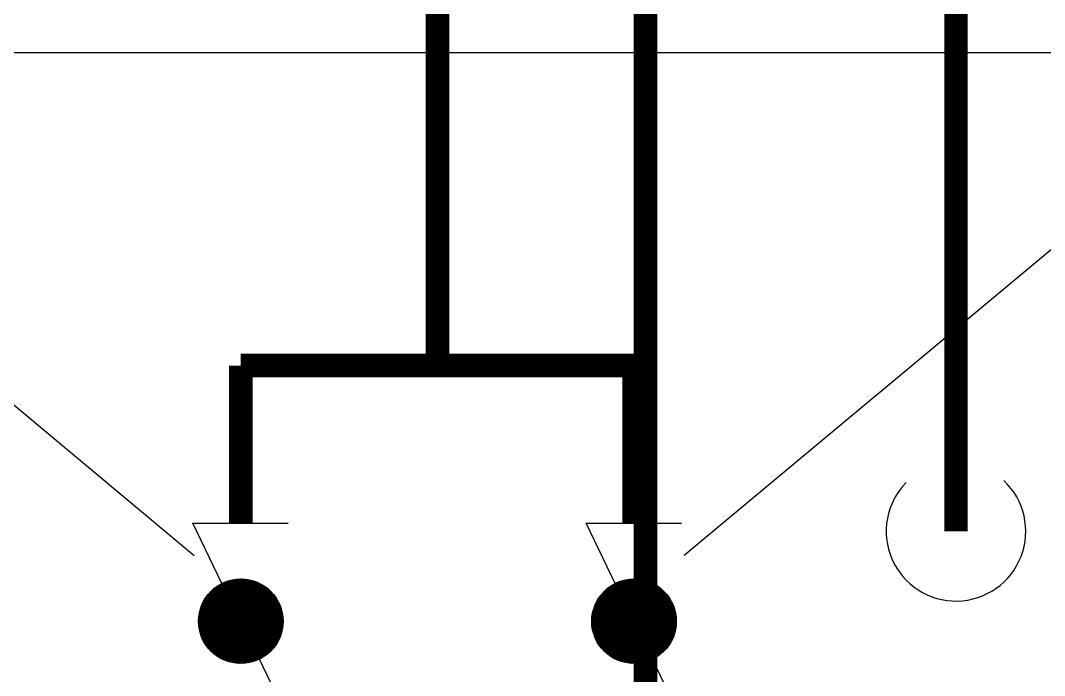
# Model space of a CAD drawing. Extents: x -22909.9 to -22897.8, y -4.7 to 4.1.
# Drawn here: x -22906.245 to -22905.593, y 0.718 to 1.135 of the extents above; entities that cross this region are included whole.
import ezdxf

# ---------------------------------------------------------------- set-up
doc = ezdxf.new("R2010")
doc.units = 0
doc.header["$MEASUREMENT"] = 0
doc.linetypes.add('DASHDOT', pattern=[1, 0.5, -0.25, 0, -0.25])
doc.layers.get('0').update_dxf_attribs({"linetype": 'CONTINUOUS'})
for name, color, linetype in [('CALOR', 1, 'CONTINUOUS'), ('CARGA', 7, 'CONTINUOUS'), ('COW', 2, 'CONTINUOUS'), ('DIB-018', 6, 'CONTINUOUS')]:
    doc.layers.add(name, color=color, linetype=linetype)

# ---------------------------------------------------------------- blocks, each defined once
blk = doc.blocks.new('*X6')
at = {"color": 0}
for p, q in [((2.6095, 8.5581), (2.6757, 8.6242)), ((2.6096, 8.5546), (2.6792, 8.6242)), ((2.6096, 8.5563), (2.6775, 8.6242)), ((2.6096, 8.5599), (2.6739, 8.6242)), ((2.6097, 8.5529), (2.6808, 8.6241)), ((2.6097, 8.5617), (2.672, 8.6241)), ((2.6098, 8.5636), (2.6701, 8.624)), ((2.6099, 8.5513), (2.6825, 8.6239)), ((2.61, 8.5656), (2.6682, 8.6238)), ((2.61, 8.5497), (2.684, 8.6237)), ((2.6102, 8.5482), (2.6856, 8.6235)), ((2.6103, 8.5676), (2.6661, 8.6235)), ((2.6105, 8.5466), (2.6871, 8.6233)), ((2.6106, 8.5698), (2.664, 8.6231)), ((2.6108, 8.5451), (2.6886, 8.623)), ((2.6111, 8.5437), (2.6901, 8.6227)), ((2.6111, 8.572), (2.6618, 8.6227)), ((2.6114, 8.5422), (2.6915, 8.6224)), ((2.6116, 8.5743), (2.6595, 8.6222)), ((2.6117, 8.5408), (2.6929, 8.622)), ((2.6121, 8.5394), (2.6943, 8.6217)), ((2.6123, 8.5767), (2.657, 8.6215)), ((2.6125, 8.5381), (2.6957, 8.6212)), ((2.613, 8.5367), (2.697, 8.6208)), ((2.6131, 8.5793), (2.6544, 8.6206)), ((2.6134, 8.5354), (2.6983, 8.6204)), ((2.6139, 8.5341), (2.6996, 8.6199)), ((2.6142, 8.5821), (2.6516, 8.6196)), ((2.6144, 8.5329), (2.7009, 8.6194)), ((2.6149, 8.5316), (2.7021, 8.6189)), ((2.6154, 8.5304), (2.7034, 8.6183)), ((2.6155, 8.5852), (2.6486, 8.6183)), ((2.616, 8.5292), (2.7046, 8.6178)), ((2.6166, 8.528), (2.7058, 8.6172)), ((2.6171, 8.5887), (2.6451, 8.6166)), ((2.6172, 8.5268), (2.7069, 8.6166)), ((2.6178, 8.5257), (2.7081, 8.616)), ((2.6184, 8.5246), (2.7092, 8.6153)), ((2.6191, 8.5234), (2.7103, 8.6147)), ((2.6195, 8.5928), (2.641, 8.6143)), ((2.6198, 8.5224), (2.7114, 8.614)), ((2.6205, 8.5213), (2.7125, 8.6133)), ((2.6212, 8.5202), (2.7136, 8.6126)), ((2.6219, 8.5192), (2.7146, 8.6119)), ((2.6227, 8.5182), (2.7156, 8.6111)), ((2.6234, 8.5171), (2.7166, 8.6104)), ((2.6235, 8.5986), (2.6352, 8.6102)), ((2.6242, 8.5162), (2.7176, 8.6096)), ((2.625, 8.5152), (2.7186, 8.6088)), ((2.6258, 8.5142), (2.7195, 8.608)), ((2.6266, 8.5133), (2.7205, 8.6071)), ((2.6275, 8.5124), (2.7214, 8.6063)), ((2.6283, 8.5115), (2.7223, 8.6054)), ((2.6292, 8.5106), (2.7232, 8.6045)), ((2.6301, 8.5097), (2.7241, 8.6037)), ((2.631, 8.5089), (2.7249, 8.6027)), ((2.632, 8.508), (2.7258, 8.6018)), ((2.6329, 8.5072), (2.7266, 8.6009)), ((2.6339, 8.5064), (2.7274, 8.5999)), ((2.6349, 8.5056), (2.7282, 8.5989)), ((2.6358, 8.5048), (2.7289, 8.5979)), ((2.6369, 8.5041), (2.7297, 8.5969)), ((2.6379, 8.5033), (2.7304, 8.5959)), ((2.6389, 8.5026), (2.7311, 8.5948)), ((2.64, 8.5019), (2.7318, 8.5938)), ((2.6411, 8.5012), (2.7325, 8.5927)), ((2.6422, 8.5006), (2.7332, 8.5916)), ((2.6433, 8.4999), (2.7338, 8.5905)), ((2.6445, 8.4993), (2.7345, 8.5893)), ((2.6456, 8.4987), (2.7351, 8.5882)), ((2.6468, 8.4981), (2.7357, 8.587)), ((2.648, 8.4975), (2.7362, 8.5858)), ((2.6492, 8.497), (2.7368, 8.5846)), ((2.6504, 8.4964), (2.7373, 8.5833)), ((2.6517, 8.4959), (2.7378, 8.5821)), ((2.653, 8.4955), (2.7383, 8.5808)), ((2.6543, 8.495), (2.7388, 8.5795)), ((2.6556, 8.4945), (2.7392, 8.5782)), ((2.657, 8.4941), (2.7396, 8.5768)), ((2.6583, 8.4937), (2.74, 8.5754)), ((2.6597, 8.4934), (2.7404, 8.574)), ((2.6612, 8.493), (2.7408, 8.5726)), ((2.6626, 8.4927), (2.7411, 8.5712)), ((2.6641, 8.4924), (2.7414, 8.5697)), ((2.6656, 8.4922), (2.7416, 8.5682)), ((2.6671, 8.4919), (2.7418, 8.5666)), ((2.6687, 8.4917), (2.742, 8.5651)), ((2.6703, 8.4916), (2.7422, 8.5634)), ((2.672, 8.4915), (2.7423, 8.5618)), ((2.6737, 8.4914), (2.7424, 8.5601)), ((2.6754, 8.4913), (2.7424, 8.5584)), ((2.6772, 8.4914), (2.7424, 8.5566)), ((2.679, 8.4914), (2.7424, 8.5548)), ((2.6809, 8.4915), (2.7422, 8.5529)), ((2.6828, 8.4917), (2.7421, 8.551)), ((2.6848, 8.4919), (2.7418, 8.549)), ((2.6869, 8.4922), (2.7415, 8.5469)), ((2.6891, 8.4926), (2.7411, 8.5447)), ((2.6913, 8.4931), (2.7406, 8.5424)), ((2.6937, 8.4938), (2.74, 8.5401)), ((2.6962, 8.4945), (2.7393, 8.5375)), ((2.6989, 8.4954), (2.7383, 8.5348)), ((2.7018, 8.4966), (2.7372, 8.5319)), ((2.7051, 8.4981), (2.7357, 8.5287)), ((2.7088, 8.5), (2.7337, 8.5249)), ((2.7135, 8.503), (2.7308, 8.5202))]:
    blk.add_line(p, q, dxfattribs=at)

msp = doc.modelspace()

# ---------------------------------------------------------------- linework, layer by layer
at = {"layer": 'CALOR', "const_width": 0.015}
msp.add_lwpolyline([(-22905.84703, 1.2108), (-22905.84703, -0.47461), (-22905.12785, -0.47461)], dxfattribs=at)
at = {"layer": 'CARGA', "const_width": 0.015}
msp.add_lwpolyline([(-22905.64938, 2.28479), (-22905.64938, 0.80972)], dxfattribs=at)
at = {"layer": 'CARGA'}
msp.add_arc((-22905.64938, 0.80972), 0.0444, 135.6234, 46.60203, dxfattribs=at)
at = {"layer": 'COW'}
for p, q in [((-22906.13514, 0.81494), (-22906.07433, 0.81494)), ((-22906.11661, 0.77655), (-22906.13514, 0.81494)), ((-22905.86631, 0.77655), (-22905.88485, 0.81494)), ((-22905.88485, 0.81494), (-22905.82404, 0.81494)), ((-22906.10474, 0.75305), (-22906.10505, 0.7524)), ((-22906.10474, 0.75196), (-22906.1049, 0.75231)), ((-22906.1046, 0.75277), (-22906.10474, 0.75305)), ((-22906.10439, 0.75269), (-22906.10474, 0.75196)), ((-22905.85444, 0.75305), (-22905.85476, 0.7524)), ((-22905.85444, 0.75196), (-22905.85461, 0.75231)), ((-22905.85431, 0.75277), (-22905.85444, 0.75305)), ((-22905.85409, 0.75269), (-22905.85444, 0.75196)), ((-22906.07433, 0.69007), (-22906.09278, 0.72829)), ((-22905.82404, 0.69007), (-22905.84249, 0.72829))]:
    msp.add_line(p, q, dxfattribs=at)
at = {"layer": 'COW', "linetype": 'Continuous', "const_width": 0.015}
for points in [[(-22905.97944, 1.81581), (-22905.97944, 0.91528)], [(-22906.10458, 0.91528), (-22905.85429, 0.91528)], [(-22906.10458, 0.91528), (-22906.10458, 0.81494)], [(-22905.85429, 0.91528), (-22905.85429, 0.81494)]]:
    msp.add_lwpolyline(points, dxfattribs=at)
at = {"layer": 'COW'}
for centre in [(-22906.10458, 0.75247), (-22905.85429, 0.75247)]:
    msp.add_circle(centre, 0.02691, dxfattribs=at)
at = {"layer": 'DIB-018'}
msp.add_line((-22907.879, 1.11452), (-22900.54231, 1.11452), dxfattribs=at)
at = {"layer": 'DIB-018', "linetype": 'DASHDOT'}
for p, q in [((-22906.51831, 1.11452), (-22905.43831, 0.21452)), ((-22905.43831, 1.11452), (-22906.51831, 0.21452))]:
    msp.add_line(p, q, dxfattribs=at)

# ---------------------------------------------------------------- block references
at = {"layer": 'COW', "xscale": 0.405, "yscale": 0.405, "zscale": 0.405, "rotation": 270}
for p in [(-22909.57049, 1.83625), (-22909.32019, 1.83625)]:
    msp.add_blockref('*X6', p, dxfattribs=at)

doc.saveas('drawing.dxf')
